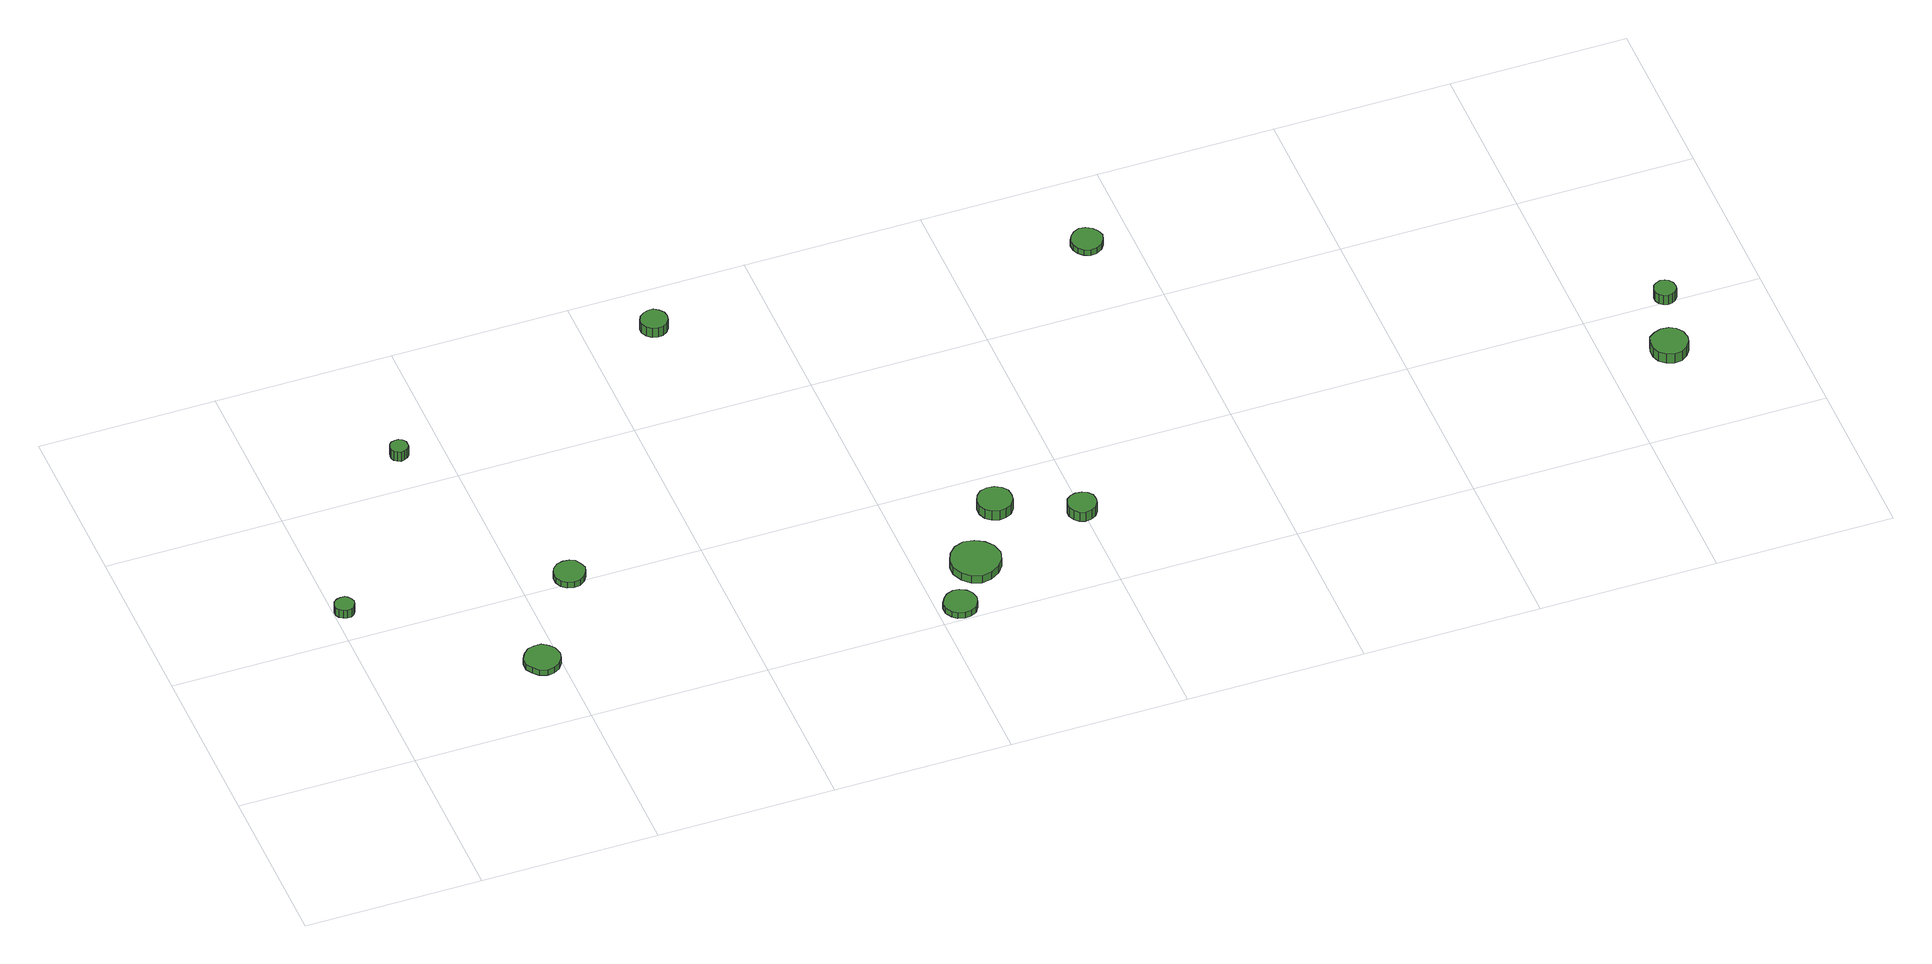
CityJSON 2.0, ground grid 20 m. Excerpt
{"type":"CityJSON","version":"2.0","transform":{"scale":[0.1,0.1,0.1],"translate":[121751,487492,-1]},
"CityObjects":{
"tree1":{"type":"SolitaryVegetationObject","attributes":{"function":"something"},"geometry":[{"type":"MultiSurface","lod":"1","boundaries":[[[0,1,2,3,4,5,6,7,8,9,10,11,12,13,14]],[[15,16,17,18,19,20,21,22,23,24,25,26,27,28,29]],[[0,29,28,1]],[[1,28,27,2]],[[2,27,26,3]],[[3,26,25,4]],[[4,25,24,5]],[[5,24,23,6]],[[6,23,22,7]],[[7,22,21,8]],[[8,21,20,9]],[[9,20,19,10]],[[10,19,18,11]],[[11,18,17,12]],[[12,17,16,13]],[[13,16,15,14]],[[14,15,29,0]]]}]},
"tree2":{"type":"SolitaryVegetationObject","attributes":{"function":"something"},"geometry":[{"type":"MultiSurface","lod":"1","boundaries":[[[30,31,32,33,34,35,36,37,38,39,40,41,42,43,44]],[[45,46,47,48,49,50,51,52,53,54,55,56,57,58,59]],[[30,59,58,31]],[[31,58,57,32]],[[32,57,56,33]],[[33,56,55,34]],[[34,55,54,35]],[[35,54,53,36]],[[36,53,52,37]],[[37,52,51,38]],[[38,51,50,39]],[[39,50,49,40]],[[40,49,48,41]],[[41,48,47,42]],[[42,47,46,43]],[[43,46,45,44]],[[44,45,59,30]]]}]},
"tree3":{"type":"SolitaryVegetationObject","attributes":{"function":"something"},"geometry":[{"type":"MultiSurface","lod":"1","boundaries":[[[60,61,62,63,64,65,66,67,68,69,70,71,72,73,74]],[[75,76,77,78,79,80,81,82,83,84,85,86,87,88,89]],[[60,89,88,61]],[[61,88,87,62]],[[62,87,86,63]],[[63,86,85,64]],[[64,85,84,65]],[[65,84,83,66]],[[66,83,82,67]],[[67,82,81,68]],[[68,81,80,69]],[[69,80,79,70]],[[70,79,78,71]],[[71,78,77,72]],[[72,77,76,73]],[[73,76,75,74]],[[74,75,89,60]]]}]},
"tree4":{"type":"SolitaryVegetationObject","attributes":{"function":"something"},"geometry":[{"type":"MultiSurface","lod":"1","boundaries":[[[90,91,92,93,94,95,96,97,98,99,100,101,102,103,104]],[[105,106,107,108,109,110,111,112,113,114,115,116,117,118,119]],[[90,119,118,91]],[[91,118,117,92]],[[92,117,116,93]],[[93,116,115,94]],[[94,115,114,95]],[[95,114,113,96]],[[96,113,112,97]],[[97,112,111,98]],[[98,111,110,99]],[[99,110,109,100]],[[100,109,108,101]],[[101,108,107,102]],[[102,107,106,103]],[[103,106,105,104]],[[104,105,119,90]]]}]},
"tree5":{"type":"SolitaryVegetationObject","attributes":{"function":"something"},"geometry":[{"type":"MultiSurface","lod":"1","boundaries":[[[120,121,122,123,124,125,126,127,128,129,130,131,132,133,134]],[[135,136,137,138,139,140,141,142,143,144,145,146,147,148,149]],[[120,149,148,121]],[[121,148,147,122]],[[122,147,146,123]],[[123,146,145,124]],[[124,145,144,125]],[[125,144,143,126]],[[126,143,142,127]],[[127,142,141,128]],[[128,141,140,129]],[[129,140,139,130]],[[130,139,138,131]],[[131,138,137,132]],[[132,137,136,133]],[[133,136,135,134]],[[134,135,149,120]]]}]},
"tree6":{"type":"SolitaryVegetationObject","attributes":{"function":"something"},"geometry":[{"type":"MultiSurface","lod":"1","boundaries":[[[150,151,152,153,154,155,156,157,158,159,160,161,162,163,164]],[[165,166,167,168,169,170,171,172,173,174,175,176,177,178,179]],[[150,179,178,151]],[[151,178,177,152]],[[152,177,176,153]],[[153,176,175,154]],[[154,175,174,155]],[[155,174,173,156]],[[156,173,172,157]],[[157,172,171,158]],[[158,171,170,159]],[[159,170,169,160]],[[160,169,168,161]],[[161,168,167,162]],[[162,167,166,163]],[[163,166,165,164]],[[164,165,179,150]]]}]},
"tree7":{"type":"SolitaryVegetationObject","attributes":{"function":"something"},"geometry":[{"type":"MultiSurface","lod":"1","boundaries":[[[180,181,182,183,184,185,186,187,188,189,190,191,192,193,194]],[[195,196,197,198,199,200,201,202,203,204,205,206,207,208,209]],[[180,209,208,181]],[[181,208,207,182]],[[182,207,206,183]],[[183,206,205,184]],[[184,205,204,185]],[[185,204,203,186]],[[186,203,202,187]],[[187,202,201,188]],[[188,201,200,189]],[[189,200,199,190]],[[190,199,198,191]],[[191,198,197,192]],[[192,197,196,193]],[[193,196,195,194]],[[194,195,209,180]]]}]},
"tree8":{"type":"SolitaryVegetationObject","attributes":{"function":"something"},"geometry":[{"type":"MultiSurface","lod":"1","boundaries":[[[210,211,212,213,214,215,216,217,218,219,220,221,222,223,224]],[[225,226,227,228,229,230,231,232,233,234,235,236,237,238,239]],[[210,239,238,211]],[[211,238,237,212]],[[212,237,236,213]],[[213,236,235,214]],[[214,235,234,215]],[[215,234,233,216]],[[216,233,232,217]],[[217,232,231,218]],[[218,231,230,219]],[[219,230,229,220]],[[220,229,228,221]],[[221,228,227,222]],[[222,227,226,223]],[[223,226,225,224]],[[224,225,239,210]]]}]},
"tree9":{"type":"SolitaryVegetationObject","attributes":{"function":"something"},"geometry":[{"type":"MultiSurface","lod":"1","boundaries":[[[240,241,242,243,244,245,246,247,248,249,250,251,252,253,254]],[[255,256,257,258,259,260,261,262,263,264,265,266,267,268,269]],[[240,269,268,241]],[[241,268,267,242]],[[242,267,266,243]],[[243,266,265,244]],[[244,265,264,245]],[[245,264,263,246]],[[246,263,262,247]],[[247,262,261,248]],[[248,261,260,249]],[[249,260,259,250]],[[250,259,258,251]],[[251,258,257,252]],[[252,257,256,253]],[[253,256,255,254]],[[254,255,269,240]]]}]},
"tree10":{"type":"SolitaryVegetationObject","attributes":{"function":"something"},"geometry":[{"type":"MultiSurface","lod":"1","boundaries":[[[270,271,272,273,274,275,276,277,278,279,280,281,282,283,284]],[[285,286,287,288,289,290,291,292,293,294,295,296,297,298,299]],[[270,299,298,271]],[[271,298,297,272]],[[272,297,296,273]],[[273,296,295,274]],[[274,295,294,275]],[[275,294,293,276]],[[276,293,292,277]],[[277,292,291,278]],[[278,291,290,279]],[[279,290,289,280]],[[280,289,288,281]],[[281,288,287,282]],[[282,287,286,283]],[[283,286,285,284]],[[284,285,299,270]]]}]},
"tree11":{"type":"SolitaryVegetationObject","attributes":{"function":"something"},"geometry":[{"type":"MultiSurface","lod":"1","boundaries":[[[300,301,302,303,304,305,306,307,308,309,310,311,312,313,314]],[[315,316,317,318,319,320,321,322,323,324,325,326,327,328,329]],[[300,329,328,301]],[[301,328,327,302]],[[302,327,326,303]],[[303,326,325,304]],[[304,325,324,305]],[[305,324,323,306]],[[306,323,322,307]],[[307,322,321,308]],[[308,321,320,309]],[[309,320,319,310]],[[310,319,318,311]],[[311,318,317,312]],[[312,317,316,313]],[[313,316,315,314]],[[314,315,329,300]]]}]},
"tree12":{"type":"SolitaryVegetationObject","attributes":{"function":"something"},"geometry":[{"type":"MultiSurface","lod":"1","boundaries":[[[330,331,332,333,334,335,336,337,338,339,340,341,342,343,344]],[[345,346,347,348,349,350,351,352,353,354,355,356,357,358,359]],[[330,359,358,331]],[[331,358,357,332]],[[332,357,356,333]],[[333,356,355,334]],[[334,355,354,335]],[[335,354,353,336]],[[336,353,352,337]],[[337,352,351,338]],[[338,351,350,339]],[[339,350,349,340]],[[340,349,348,341]],[[341,348,347,342]],[[342,347,346,343]],[[343,346,345,344]],[[344,345,359,330]]]}]}
},
"vertices":[
[23,244,18],[22,248,18],[19,252,18],[16,254,18],[11,254,18],[7,253,18],[3,250,18],[1,246,18],[1,241,18],[3,237,18],[7,234,18],[11,233,18],[16,233,18],[19,235,18],[22,239,18],[22,239,7],[19,235,7],[16,233,7],[11,233,7],[7,234,7],[3,237,7],[1,241,7],[1,246,7],[3,250,7],[7,253,7],[11,254,7],[16,254,7],[19,252,7],[22,248,7],[23,244,7],
[200,94,15],[198,103,15],[193,109,15],[186,114,15],[178,114,15],[170,112,15],[164,106,15],[160,99,15],[160,90,15],[164,83,15],[170,77,15],[178,74,15],[186,75,15],[193,79,15],[198,86,15],[198,86,7],[193,79,7],[186,75,7],[178,74,7],[170,77,7],[164,83,7],[160,90,7],[160,99,7],[164,106,7],[170,112,7],[178,114,7],[186,114,7],[193,109,7],[198,103,7],[200,94,7],
[160,446,25],[160,450,25],[157,454,25],[153,456,25],[149,456,25],[145,455,25],[142,452,25],[141,448,25],[141,444,25],[142,440,25],[145,438,25],[149,436,25],[153,437,25],[157,439,25],[160,442,25],[160,442,12],[157,439,12],[153,437,12],[149,436,12],[145,438,12],[142,440,12],[141,444,12],[141,448,12],[142,452,12],[145,455,12],[149,456,12],[153,456,12],[157,454,12],[160,450,12],[160,446,12],
[272,210,15],[270,217,15],[266,223,15],[260,226,15],[253,227,15],[246,225,15],[240,220,15],[237,213,15],[237,206,15],[240,199,15],[246,194,15],[253,192,15],[260,193,15],[266,197,15],[270,203,15],[270,203,7],[266,197,7],[260,193,7],[253,192,7],[246,194,7],[240,199,7],[237,206,7],[237,213,7],[240,220,7],[246,225,7],[253,227,7],[260,226,7],[266,223,7],[270,217,7],[272,210,7],
[644,19,15],[642,27,15],[638,33,15],[631,37,15],[624,38,15],[616,35,15],[611,30,15],[607,23,15],[607,15,15],[611,8,15],[616,3,15],[624,1,15],[631,2,15],[638,5,15],[642,12,15],[642,12,7],[638,5,7],[631,2,7],[624,1,7],[616,3,7],[611,8,7],[607,15,7],[607,23,7],[611,30,7],[616,35,7],[624,38,7],[631,37,7],[638,33,7],[642,27,7],[644,19,7],
[488,535,26],[487,541,26],[483,546,26],[478,550,26],[472,550,26],[466,548,26],[461,544,26],[458,538,26],[458,532,26],[461,526,26],[466,522,26],[472,520,26],[478,521,26],[483,524,26],[487,529,26],[487,529,13],[483,524,13],[478,521,13],[472,520,13],[466,522,13],[461,526,13],[458,532,13],[458,538,13],[461,544,13],[466,548,13],[472,550,13],[478,550,13],[483,546,13],[487,541,13],[488,535,13],
[692,74,17],[689,86,17],[682,95,17],[672,101,17],[660,103,17],[649,99,17],[641,91,17],[636,80,17],[636,69,17],[641,58,17],[649,50,17],[660,46,17],[672,48,17],[682,54,17],[689,63,17],[689,63,7],[682,54,7],[672,48,7],[660,46,7],[649,50,7],[641,58,7],[636,69,7],[636,80,7],[641,91,7],[649,99,7],[660,103,7],[672,101,7],[682,95,7],[689,86,7],[692,74,7],
[732,148,23],[731,156,23],[726,162,23],[719,166,23],[711,167,23],[703,165,23],[697,159,23],[694,152,23],[694,144,23],[697,136,23],[703,131,23],[711,128,23],[719,129,23],[726,133,23],[731,140,23],[731,140,10],[726,133,10],[719,129,10],[711,128,10],[703,131,10],[697,136,10],[694,144,10],[694,152,10],[697,159,10],[703,165,10],[711,167,10],[719,166,10],[726,162,10],[731,156,10],[732,148,10],
[813,108,25],[812,115,25],[808,120,25],[802,123,25],[795,124,25],[789,122,25],[784,118,25],[781,111,25],[781,105,25],[784,99,25],[789,94,25],[795,92,25],[802,93,25],[808,96,25],[812,102,25],[812,102,12],[808,96,12],[802,93,12],[795,92,12],[789,94,12],[784,99,12],[781,105,12],[781,111,12],[784,118,12],[789,122,12],[795,124,12],[802,123,12],[808,120,12],[812,115,12],[813,108,12],
[969,502,14],[967,509,14],[963,515,14],[956,519,14],[949,520,14],[942,517,14],[937,512,14],[934,506,14],[934,498,14],[937,492,14],[942,487,14],[949,484,14],[956,485,14],[963,489,14],[967,495,14],[967,495,6],[963,489,6],[956,485,6],[949,484,6],[942,487,6],[937,492,6],[934,498,6],[934,506,6],[937,512,6],[942,517,6],[949,520,6],[956,519,6],[963,515,6],[967,509,6],[969,502,6],
[1488,120,28],[1486,129,28],[1481,136,28],[1474,140,28],[1465,141,28],[1457,138,28],[1450,133,28],[1447,125,28],[1447,116,28],[1450,108,28],[1457,102,28],[1465,99,28],[1474,100,28],[1481,105,28],[1486,112,28],[1486,112,15],[1481,105,15],[1474,100,15],[1465,99,15],[1457,102,15],[1450,108,15],[1447,116,15],[1447,125,15],[1450,133,15],[1457,138,15],[1465,141,15],[1474,140,15],[1481,136,15],[1486,129,15],[1488,120,15],
[1505,201,26],[1504,206,26],[1501,211,26],[1497,213,26],[1492,214,26],[1487,212,26],[1483,209,26],[1481,204,26],[1481,199,26],[1483,194,26],[1487,191,26],[1492,189,26],[1497,190,26],[1501,192,26],[1504,196,26],[1504,196,13],[1501,192,13],[1497,190,13],[1492,189,13],[1487,191,13],[1483,194,13],[1481,199,13],[1481,204,13],[1483,209,13],[1487,212,13],[1492,214,13],[1497,213,13],[1501,211,13],[1504,206,13],[1505,201,13]
]}
